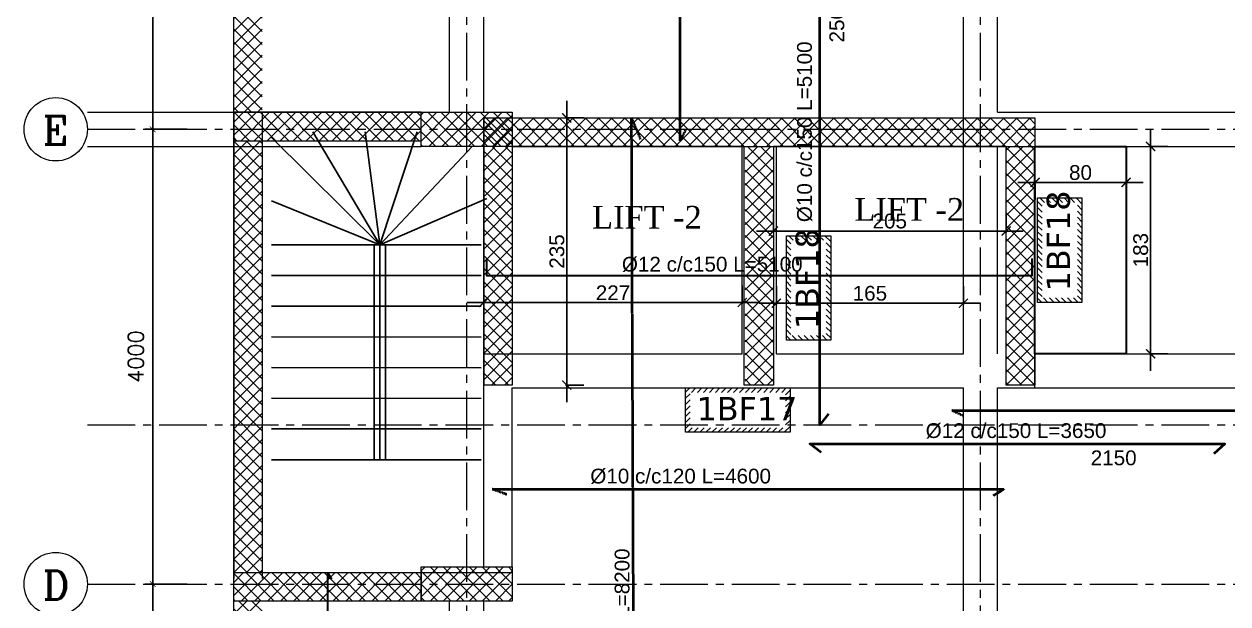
# Model space of a CAD drawing. Header units: inches. Extents: x -26151 to 62940, y -10194 to 246332.
# Drawn here: x -25551 to -24492, y 118184 to 118694 of the extents above; entities that cross this region are included whole.
import ezdxf

# ---------------------------------------------------------------- set-up
doc = ezdxf.new("R2010")
doc.units = ezdxf.units.IN
doc.header["$LTSCALE"] = 0.7
doc.header["$MEASUREMENT"] = 0
for name, pattern in [('ACAD_ISO10W100', [18, 12, -3, 0, -3]), ('CENTER2', [1.125, 0.75, -0.125, 0.125, -0.125]), ('DASHED2', [0.375, 0.25, -0.125])]:
    doc.linetypes.add(name, pattern=pattern)
doc.layers.get('0').update_dxf_attribs({"lineweight": 13})
doc.layers.get('Defpoints').update_dxf_attribs({"lineweight": 5})
for name, color, linetype, lineweight in [('axis', 254, 'ACAD_ISO10W100', 9), ('BEAM', 5, 'Continuous', 0), ('COLUMN', 4, 'Continuous', 20), ('dim', 1, 'Continuous', 25), ('hach', 9, 'Continuous', 9), ('hach 1', 254, 'Continuous', 9), ('hatch', 9, 'Continuous', 9), ('TEXT', 3, 'Continuous', 25), ('top renforcment', 7, 'Continuous', 40)]:
    doc.layers.add(name, color=color, linetype=linetype, lineweight=lineweight)
doc.layers.add('FURNITURE', color=4, linetype='Continuous')
doc.styles.add('100', font='romans.shx', dxfattribs={"height": 13.5})
doc.styles.add('GENERATED_STYLE_4', font='verdanai.ttf')
doc.styles.add('QW', font='times.ttf', dxfattribs={"height": 15})
doc.styles.add('romanc', font='verdana.ttf', dxfattribs={"height": 250})
doc.styles.get("Standard").update_dxf_attribs({"font": 'arial.ttf', "height": 13})
doc.dimstyles.new('abr100', dxfattribs={"dimtxt": 15, "dimasz": 5, "dimexe": 7, "dimexo": 7, "dimgap": 8, "dimtad": 1, "dimdec": 0, "dimlfac": 10, "dimzin": 4, "dimdsep": 46, "dimtxsty": '100', "dimblk": 'ARCHTICK', "dimcen": 0.09, "dimdle": 7, "dimclrd": 1, "dimclre": 8, "dimclrt": 2, "dimadec": 0, "dimazin": 1, "dimtfac": 1, "dimtdec": 0, "dimtix": 1, "dimtofl": 0, "dimtmove": 0, "dimatfit": 3, "dimldrblk": 'ARCHTICK', "dimfxl": 0, "dimtolj": 1, "dimtzin": 0, "dimlwd": -1, "dimlwe": -1, "dimarcsym": 0})
doc.dimstyles.get("Standard").update_dxf_attribs({"dimtxt": 13, "dimasz": 5, "dimexe": 0.18, "dimexo": 0.0625, "dimgap": 6, "dimtad": 1, "dimdec": 0, "dimlfac": 10, "dimzin": 0, "dimdsep": 46, "dimtxsty": 'Standard', "dimblk": 'ARCHTICK', "dimcen": 0.09, "dimse1": 1, "dimse2": 1, "dimclrd": 1, "dimclre": 7, "dimclrt": 3, "dimadec": 0, "dimazin": 0, "dimtfac": 1, "dimtdec": 0, "dimtix": 1, "dimtofl": 0, "dimtmove": 0, "dimatfit": 3, "dimldrblk": 'ARCHTICK', "dimfxl": 0, "dimtolj": 1, "dimtzin": 0, "dimarcsym": 0})
doc.dimstyles.new('STANDARD$0', dxfattribs={"dimscale": 0, "dimtxt": 50, "dimasz": 8, "dimexe": 15, "dimexo": 0.0625, "dimgap": 2, "dimtad": 1, "dimdec": 0, "dimzin": 0, "dimdsep": 46, "dimtxsty": 'Standard', "dimblk1": 'ARCHTICK', "dimblk2": 'ARCHTICK', "dimsah": 1, "dimcen": 0.09, "dimdle": 15, "dimclrd": 3, "dimclre": 3, "dimclrt": 3, "dimazin": 0, "dimtfac": 1, "dimtdec": 0, "dimtofl": 0, "dimtmove": 1, "dimatfit": 3, "dimldrblk": 'ARCHTICK', "dimfxl": 0, "dimtolj": 1, "dimtzin": 0, "dimarcsym": 0})

# ---------------------------------------------------------------- blocks, each defined once
blk = doc.blocks.new('_ArchTick')
at = {"color": 0, "linetype": 'ByBlock', "lineweight": 0, "const_width": 0.15}
blk.add_lwpolyline([(-0.5, -0.5), (0.5, 0.5)], dxfattribs=at)
blk = doc.blocks.new('*D1468')
at = {"layer": 'Defpoints', "color": 0, "lineweight": 30, "transparency": 16777216}
for p in [(-25437.7, 118201.1), (-25400.5, 118201.1), (-25420.4, 117826.1)]:
    blk.add_point(p, dxfattribs=at)
at = {"layer": 'dim', "color": 1, "transparency": 16777216}
blk.add_line((-25437.7, 117819.1), (-25437.7, 118208.1), dxfattribs=at)
at = {"layer": 'dim', "color": 8, "transparency": 16777216}
for p, q in [((-25407.5, 118201.1), (-25444.7, 118201.1)), ((-25427.4, 117826.1), (-25444.7, 117826.1))]:
    blk.add_line(p, q, dxfattribs=at)
at = {"layer": 'dim', "color": 1, "transparency": 16777216, "xscale": 5, "yscale": 5, "zscale": 5}
for p, rotation in [((-25437.7, 118201.1), 90), ((-25437.7, 117826.1), 270)]:
    blk.add_blockref('_ArchTick', p, dxfattribs=dict(at, rotation=rotation))
at = {"layer": 'dim', "color": 2, "lineweight": 30, "transparency": 16777216, "insert": (-25452.5, 118013.6), "char_height": 13.5, "attachment_point": 5, "rotation": 90, "style": '100'}
blk.add_mtext('\\A1;3750', dxfattribs=at)
blk = doc.blocks.new('*D1469')
at = {"layer": 'Defpoints', "color": 0, "lineweight": 30, "transparency": 16777216}
for p in [(-25437.7, 118601.1), (-25400.5, 118601.1), (-25400.5, 118201.1)]:
    blk.add_point(p, dxfattribs=at)
at = {"layer": 'dim', "color": 1, "transparency": 16777216}
blk.add_line((-25437.7, 118194.1), (-25437.7, 118608.1), dxfattribs=at)
at = {"layer": 'dim', "color": 8, "transparency": 16777216}
for p, q in [((-25407.5, 118601.1), (-25444.7, 118601.1)), ((-25407.5, 118201.1), (-25444.7, 118201.1))]:
    blk.add_line(p, q, dxfattribs=at)
at = {"layer": 'dim', "color": 1, "transparency": 16777216, "xscale": 5, "yscale": 5, "zscale": 5}
for p, rotation in [((-25437.7, 118601.1), 90), ((-25437.7, 118201.1), 270)]:
    blk.add_blockref('_ArchTick', p, dxfattribs=dict(at, rotation=rotation))
at = {"layer": 'dim', "color": 2, "lineweight": 30, "transparency": 16777216, "insert": (-25452.5, 118401.1), "char_height": 13.5, "attachment_point": 5, "rotation": 90, "style": '100'}
blk.add_mtext('\\A1;4000', dxfattribs=at)
blk = doc.blocks.new('*D1470')
at = {"layer": 'Defpoints', "color": 0, "lineweight": 30, "transparency": 16777216}
for p in [(-25437.7, 118976.1), (-25395.5, 118976.1), (-25400.5, 118601.1)]:
    blk.add_point(p, dxfattribs=at)
at = {"layer": 'dim', "color": 1, "transparency": 16777216}
blk.add_line((-25437.7, 118594.1), (-25437.7, 118983.1), dxfattribs=at)
at = {"layer": 'dim', "color": 8, "transparency": 16777216}
for p, q in [((-25402.5, 118976.1), (-25444.7, 118976.1)), ((-25407.5, 118601.1), (-25444.7, 118601.1))]:
    blk.add_line(p, q, dxfattribs=at)
at = {"layer": 'dim', "color": 1, "transparency": 16777216, "xscale": 5, "yscale": 5, "zscale": 5}
for p, rotation in [((-25437.7, 118976.1), 90), ((-25437.7, 118601.1), 270)]:
    blk.add_blockref('_ArchTick', p, dxfattribs=dict(at, rotation=rotation))
at = {"layer": 'dim', "color": 2, "lineweight": 30, "transparency": 16777216, "insert": (-25452.5, 118788.6), "char_height": 13.5, "attachment_point": 5, "rotation": 90, "style": '100'}
blk.add_mtext('\\A1;3750', dxfattribs=at)
blk = doc.blocks.new('*D1486')
at = {"layer": 'Defpoints', "color": 0, "transparency": 16777216}
for p in [(-24709.4, 118299.3, -26473), (-24494.4, 118299.3, -40395.4), (-24494.4, 118299.3)]:
    blk.add_point(p, dxfattribs=at)
at = {"layer": 'TEXT', "color": 3, "transparency": 16777216, "insert": (-24592.2, 118312), "char_height": 13, "attachment_point": 5}
blk.add_mtext('\\A1;2150', dxfattribs=at)
blk = doc.blocks.new('*D1487')
at = {"layer": 'Defpoints', "color": 0, "transparency": 16777216}
for p in [(-24859.4, 118324.5), (-24494.4, 118324.5), (-24494.4, 118322.8)]:
    blk.add_point(p, dxfattribs=at)
at = {"layer": 'TEXT', "color": 3, "transparency": 16777216, "insert": (-24678.1, 118335.8), "char_height": 13, "attachment_point": 5}
blk.add_mtext('\\A1;%%C12 c/c150 L=3650', dxfattribs=at)
blk = doc.blocks.new('*D1517')
at = {"layer": 'Defpoints', "color": 0, "transparency": 16777216}
for p in [(-25353.5, 118284.5), (-24688.4, 118284.5, -19467.6), (-24688.4, 118282.8)]:
    blk.add_point(p, dxfattribs=at)
at = {"layer": 'TEXT', "color": 3, "transparency": 16777216, "insert": (-24973.2, 118295.8), "char_height": 13, "attachment_point": 5}
blk.add_mtext('\\A1;%%C10 c/c120 L=4600', dxfattribs=at)
blk = doc.blocks.new('*D1558')
at = {"layer": 'Defpoints', "color": 0, "transparency": 16777216}
for p in [(-24988.1, 118381.1, -59863), (-24988.1, 118381.1), (-24988.1, 117801.1, -59863)]:
    blk.add_point(p, dxfattribs=at)
at = {"layer": 'TEXT', "color": 3, "transparency": 16777216, "insert": (-25000.7, 118134.9), "char_height": 13, "attachment_point": 5, "rotation": 90}
blk.add_mtext('\\A1;5800', dxfattribs=at)
blk = doc.blocks.new('*D1559')
at = {"layer": 'Defpoints', "color": 0, "transparency": 16777216}
for p in [(-25013.2, 118381.1, -19467.6), (-25011.5, 118381.1), (-25013.2, 117801, -40395.4)]:
    blk.add_point(p, dxfattribs=at)
at = {"layer": 'TEXT', "color": 3, "transparency": 16777216, "insert": (-25024.5, 118152.9), "char_height": 13, "attachment_point": 5, "rotation": 90}
blk.add_mtext('\\A1;%%C10 c/c130 L=8200', dxfattribs=at)
blk = doc.blocks.new('*D1564')
at = {"layer": 'Defpoints', "color": 0, "transparency": 16777216}
for p in [(-24948.5, 119376.1, -59863), (-24948.5, 119376.1), (-24948.5, 118591.1, -59863)]:
    blk.add_point(p, dxfattribs=at)
at = {"layer": 'TEXT', "color": 3, "transparency": 16777216, "insert": (-24961.1, 118970), "char_height": 13, "attachment_point": 5, "rotation": 90}
blk.add_mtext('\\A1;7850', dxfattribs=at)
blk = doc.blocks.new('*D1565')
at = {"layer": 'Defpoints', "color": 0, "transparency": 16777216}
for p in [(-24973.6, 119376.1, -19467.6), (-24971.9, 119376.1), (-24973.6, 118591, -40395.4)]:
    blk.add_point(p, dxfattribs=at)
at = {"layer": 'TEXT', "color": 3, "transparency": 16777216, "insert": (-24984.9, 118966.6), "char_height": 13, "attachment_point": 5, "rotation": 90}
blk.add_mtext('\\A1;%%C10 c/c130 L=7850', dxfattribs=at)
blk = doc.blocks.new('*D1598')
at = {"layer": 'Defpoints', "color": 0, "linetype": 'ByBlock', "transparency": 16777216}
for p in [(-24661.4, 118586.1), (-24581.3, 118586.1), (-24581.3, 118554.4)]:
    blk.add_point(p, dxfattribs=at)
at = {"layer": 'hach', "color": 3, "lineweight": -2, "transparency": 16777216}
for p, q in [((-24676.4, 118554.4), (-24566.3, 118554.4)), ((-24661.4, 118555.7), (-24661.4, 118539.4)), ((-24581.3, 118555.7), (-24581.3, 118539.4))]:
    blk.add_line(p, q, dxfattribs=at)
at = {"layer": 'hach', "color": 3, "linetype": 'ByBlock', "lineweight": -2, "transparency": 16777216, "xscale": 8, "yscale": 8, "zscale": 8, "rotation": 180}
blk.add_blockref('_ArchTick', (-24661.4, 118554.4), dxfattribs=at)
at = {"layer": 'hach', "color": 3, "linetype": 'ByBlock', "lineweight": -2, "transparency": 16777216, "xscale": 8, "yscale": 8, "zscale": 8}
blk.add_blockref('_ArchTick', (-24581.3, 118554.4), dxfattribs=at)
at = {"layer": 'hach', "color": 3, "linetype": 'ByBlock', "transparency": 16777216, "insert": (-24621.4, 118563), "char_height": 13, "attachment_point": 5}
blk.add_mtext('\\A1;80', dxfattribs=at)
blk = doc.blocks.new('*D1599')
at = {"layer": 'Defpoints', "color": 0, "linetype": 'ByBlock', "transparency": 16777216}
for p in [(-24581.3, 118586.1), (-24581.3, 118403.6), (-24559.7, 118403.6)]:
    blk.add_point(p, dxfattribs=at)
at = {"layer": 'hach', "color": 3, "lineweight": -2, "transparency": 16777216}
for p, q in [((-24559.7, 118601.1), (-24559.7, 118388.6)), ((-24561, 118586.1), (-24544.7, 118586.1)), ((-24561, 118403.6), (-24544.7, 118403.6))]:
    blk.add_line(p, q, dxfattribs=at)
at = {"layer": 'hach', "color": 3, "linetype": 'ByBlock', "lineweight": -2, "transparency": 16777216, "xscale": 8, "yscale": 8, "zscale": 8}
for p, rotation in [((-24559.7, 118586.1), 90), ((-24559.7, 118403.6), 270)]:
    blk.add_blockref('_ArchTick', p, dxfattribs=dict(at, rotation=rotation))
at = {"layer": 'hach', "color": 3, "linetype": 'ByBlock', "transparency": 16777216, "insert": (-24568.4, 118494.8), "char_height": 13, "attachment_point": 5, "rotation": 90}
blk.add_mtext('\\A1;183', dxfattribs=at)
blk = doc.blocks.new('*D1622')
at = {"layer": 'Defpoints', "color": 0, "linetype": 'ByBlock', "transparency": 16777216}
for p in [(-25146.4, 118448.8), (-25146.4, 118403.6), (-24919, 118403.6)]:
    blk.add_point(p, dxfattribs=at)
at = {"layer": 'hach', "color": 3, "lineweight": -2, "transparency": 16777216}
for p, q in [((-25146.4, 118447.5), (-25146.4, 118463.8)), ((-24919, 118447.5), (-24919, 118463.8)), ((-24904, 118448.8), (-25161.4, 118448.8))]:
    blk.add_line(p, q, dxfattribs=at)
at = {"layer": 'hach', "color": 3, "linetype": 'ByBlock', "lineweight": -2, "transparency": 16777216, "xscale": 8, "yscale": 8, "zscale": 8, "rotation": 180}
blk.add_blockref('_ArchTick', (-25146.4, 118448.8), dxfattribs=at)
at = {"layer": 'hach', "color": 3, "linetype": 'ByBlock', "lineweight": -2, "transparency": 16777216, "xscale": 8, "yscale": 8, "zscale": 8}
blk.add_blockref('_ArchTick', (-24919, 118448.8), dxfattribs=at)
at = {"layer": 'hach', "color": 3, "linetype": 'ByBlock', "transparency": 16777216, "insert": (-25032.7, 118457.3), "char_height": 13, "attachment_point": 5}
blk.add_mtext('\\A1;227', dxfattribs=at)
blk = doc.blocks.new('*D1600')
at = {"layer": 'Defpoints', "color": 0, "linetype": 'ByBlock', "transparency": 16777216}
for p in [(-25121.4, 118611.1), (-25121.4, 118376.1), (-25073.4, 118376.1)]:
    blk.add_point(p, dxfattribs=at)
at = {"layer": 'hach', "color": 3, "lineweight": -2, "transparency": 16777216}
for p, q in [((-25073.4, 118626.1), (-25073.4, 118361.1)), ((-25074.6, 118611.1), (-25058.4, 118611.1)), ((-25074.6, 118376.1), (-25058.4, 118376.1))]:
    blk.add_line(p, q, dxfattribs=at)
at = {"layer": 'hach', "color": 3, "linetype": 'ByBlock', "lineweight": -2, "transparency": 16777216, "xscale": 8, "yscale": 8, "zscale": 8}
for p, rotation in [((-25073.4, 118611.1), 90), ((-25073.4, 118376.1), 270)]:
    blk.add_blockref('_ArchTick', p, dxfattribs=dict(at, rotation=rotation))
at = {"layer": 'hach', "color": 3, "linetype": 'ByBlock', "transparency": 16777216, "insert": (-25082, 118493.6), "char_height": 13, "attachment_point": 5, "rotation": 90}
blk.add_mtext('\\A1;235', dxfattribs=at)
blk = doc.blocks.new('*D1623')
at = {"layer": 'Defpoints', "color": 0, "linetype": 'ByBlock', "transparency": 16777216}
for p in [(-24724.4, 118448.1), (-24889, 118403.6), (-24724.4, 118403.6)]:
    blk.add_point(p, dxfattribs=at)
at = {"layer": 'hach', "color": 3, "lineweight": -2, "transparency": 16777216}
for p, q in [((-24889, 118446.9), (-24889, 118463.1)), ((-24724.4, 118446.9), (-24724.4, 118463.1)), ((-24904, 118448.1), (-24709.4, 118448.1))]:
    blk.add_line(p, q, dxfattribs=at)
at = {"layer": 'hach', "color": 3, "linetype": 'ByBlock', "lineweight": -2, "transparency": 16777216, "xscale": 8, "yscale": 8, "zscale": 8, "rotation": 180}
blk.add_blockref('_ArchTick', (-24889, 118448.1), dxfattribs=at)
at = {"layer": 'hach', "color": 3, "linetype": 'ByBlock', "lineweight": -2, "transparency": 16777216, "xscale": 8, "yscale": 8, "zscale": 8}
blk.add_blockref('_ArchTick', (-24724.4, 118448.1), dxfattribs=at)
at = {"layer": 'hach', "color": 3, "linetype": 'ByBlock', "transparency": 16777216, "insert": (-24806.7, 118456.8), "char_height": 13, "attachment_point": 5}
blk.add_mtext('\\A1;165', dxfattribs=at)
blk = doc.blocks.new('*D1602')
at = {"layer": 'Defpoints', "color": 0, "transparency": 16777216}
for p in [(-24852.4, 118866, 13922.4), (-24851, 118866), (-24852.4, 118356, -14106)]:
    blk.add_point(p, dxfattribs=at)
at = {"layer": 'TEXT', "color": 3, "transparency": 16777216, "insert": (-24864, 118598.9), "char_height": 13, "attachment_point": 5, "rotation": 90}
blk.add_mtext('\\A1;%%C10 c/c150 L=5100', dxfattribs=at)
blk = doc.blocks.new('*D1603')
at = {"layer": 'Defpoints', "color": 0, "transparency": 16777216}
for p in [(-24823.1, 118851.1, -26473), (-24823.1, 118851.1), (-24823.1, 118601.1, -26473)]:
    blk.add_point(p, dxfattribs=at)
at = {"layer": 'TEXT', "color": 3, "transparency": 16777216, "insert": (-24835.7, 118697.7), "char_height": 13, "attachment_point": 5, "rotation": 90}
blk.add_mtext('\\A1;2500', dxfattribs=at)
blk = doc.blocks.new('*D1624')
at = {"layer": 'Defpoints', "color": 0, "linetype": 'ByBlock', "transparency": 16777216}
for p in [(-24686.8, 118511.6), (-24891.6, 118459.6), (-24686.8, 118459.6)]:
    blk.add_point(p, dxfattribs=at)
at = {"layer": 'hach', "color": 3, "lineweight": -2, "transparency": 16777216}
for p, q in [((-24891.6, 118510.4), (-24891.6, 118526.6)), ((-24686.8, 118510.4), (-24686.8, 118526.6)), ((-24906.6, 118511.6), (-24671.8, 118511.6))]:
    blk.add_line(p, q, dxfattribs=at)
at = {"layer": 'hach', "color": 3, "linetype": 'ByBlock', "lineweight": -2, "transparency": 16777216, "xscale": 8, "yscale": 8, "zscale": 8, "rotation": 180}
blk.add_blockref('_ArchTick', (-24891.6, 118511.6), dxfattribs=at)
at = {"layer": 'hach', "color": 3, "linetype": 'ByBlock', "lineweight": -2, "transparency": 16777216, "xscale": 8, "yscale": 8, "zscale": 8}
blk.add_blockref('_ArchTick', (-24686.8, 118511.6), dxfattribs=at)
at = {"layer": 'hach', "color": 3, "linetype": 'ByBlock', "transparency": 16777216, "insert": (-24789.2, 118520.3), "char_height": 13, "attachment_point": 5}
blk.add_mtext('\\A1;205', dxfattribs=at)
blk = doc.blocks.new('*D1604')
at = {"layer": 'Defpoints', "color": 0, "transparency": 16777216}
for p in [(-25285.3, 118235.7, -19467.6), (-25283.6, 118235.7), (-25285.3, 117655.7, -40395.4)]:
    blk.add_point(p, dxfattribs=at)
at = {"layer": 'TEXT', "color": 3, "transparency": 16777216, "insert": (-25296.6, 118007.5), "char_height": 13, "attachment_point": 5, "rotation": 90}
blk.add_mtext('\\A1;%%C10 c/c130 L=4050', dxfattribs=at)
blk = doc.blocks.new('*D1616')
at = {"layer": 'Defpoints', "color": 0, "transparency": 16777216}
for p in [(-24794.8, 118354.3), (-24119.7, 118354.3, -19467.6), (-24119.7, 118352.6)]:
    blk.add_point(p, dxfattribs=at)
at = {"layer": 'TEXT', "color": 3, "transparency": 16777216, "insert": (-24404.5, 118365.6), "char_height": 13, "attachment_point": 5}
blk.add_mtext('\\A1;%%C10 c/c120 L=6800', dxfattribs=at)
blk = doc.blocks.new('*D1694')
at = {"layer": 'Defpoints', "color": 0, "lineweight": 30, "transparency": 16777216}
for p in [(-25126.8, 118470.9), (-24761.8, 118470.9), (-24761.8, 118469.2)]:
    blk.add_point(p, dxfattribs=at)
at = {"layer": 'TEXT', "color": 3, "transparency": 16777216, "insert": (-24945.4, 118482.2), "char_height": 13, "attachment_point": 5}
blk.add_mtext('\\A1;%%C12 c/c150 L=5100', dxfattribs=at)

msp = doc.modelspace()

# ---------------------------------------------------------------- hatches: boundary and pattern name
at = {"layer": 'hach 1', "linetype": 'ByBlock'}
h = msp.add_hatch(dxfattribs=at)
h.set_pattern_fill('ANSI31', color=1, scale=30, angle=90, style=0)
h.set_pattern_definition([(135, (95019.0306, 130906.1876), (-2.65165043, -2.65165043), [])])
h.paths.add_polyline_path([(-24659.14, 118540.74), (-24659.14, 118448.79), (-24620.14, 118448.79), (-24620.14, 118540.74)])
h.paths.add_polyline_path([(-24655.14, 118536.74), (-24624.14, 118536.74), (-24624.14, 118452.79), (-24655.14, 118452.79)], flags=16)
h = msp.add_hatch(dxfattribs=at)
h.set_pattern_fill('ANSI31', color=1, scale=30, angle=90, style=0)
h.set_pattern_definition([(135, (94798.0415, 130872.9848), (-2.65165043, -2.65165043), [])])
h.paths.add_polyline_path([(-24880.13, 118507.53), (-24880.13, 118415.59), (-24841.13, 118415.59), (-24841.13, 118507.53)])
h.paths.add_polyline_path([(-24876.13, 118503.53), (-24845.13, 118503.53), (-24845.13, 118419.59), (-24876.13, 118419.59)], flags=16)
h = msp.add_hatch(dxfattribs=at)
h.set_pattern_fill('ANSI31', color=1, scale=30, style=0)
h.set_pattern_definition([(45, (-12511.515, -1304.5846), (-2.65165043, 2.65165043), [])])
h.paths.add_polyline_path([(-24876.97, 118373.58), (-24968.91, 118373.58), (-24968.91, 118334.58), (-24876.97, 118334.58)])
h.paths.add_polyline_path([(-24880.97, 118369.58), (-24880.97, 118338.58), (-24964.91, 118338.58), (-24964.91, 118369.58)], flags=16)
at = {"layer": 'hatch', "ltscale": 0.5}
h = msp.add_hatch(dxfattribs=at)
h.set_pattern_fill('NET', color=1, scale=65, angle=45, style=0)
h.set_pattern_definition([(45, (-489207.561, -142772.044), (-5.7452426, 5.7452426), []), (135, (-489207.561, -142772.044), (-5.7452426, -5.7452426), [])])
h.paths.add_polyline_path([(-25366.44, 118976.08), (-25341.44, 118976.08), (-25341.44, 118616.08), (-25366.44, 118616.08)])
h = msp.add_hatch(dxfattribs=at)
h.set_pattern_fill('NET', color=1, scale=65, angle=45, style=0)
h.set_pattern_definition([(45, (-488968.579, -142612.715), (-5.7452426, 5.7452426), []), (135, (-488968.579, -142612.715), (-5.7452426, -5.7452426), [])])
h.paths.add_polyline_path([(-25366.44, 118616.08), (-25201.44, 118616.08), (-25201.44, 118591.08), (-25366.44, 118591.27)])
h = msp.add_hatch(dxfattribs=at)
h.set_pattern_fill('NET', color=1, scale=65, angle=45, style=0)
h.set_pattern_definition([(45, (-488361.631, -142612.6286), (-5.7452426, 5.7452426), []), (135, (-488361.631, -142612.6286), (-5.7452426, -5.7452426), [])])
h.paths.add_polyline_path([(-25201.44, 118616.08), (-25121.44, 118616.08), (-25121.44, 118586.08), (-25201.44, 118586.08)])
h = msp.add_hatch(dxfattribs=at)
h.set_pattern_fill('NET', color=1, scale=65, angle=45, style=0)
h.set_pattern_definition([(45, (-488364.631, -142614.017), (-5.7452426, 5.7452426), []), (135, (-488364.631, -142614.017), (-5.7452426, -5.7452426), [])])
h.paths.add_polyline_path([(-25146.44, 118611.08), (-24661.44, 118611.08), (-24661.44, 118586.08), (-25146.44, 118586.08)])
h = msp.add_hatch(dxfattribs=at)
h.set_pattern_fill('NET', color=1, scale=65, angle=45, style=0)
h.set_pattern_definition([(45, (-489283.298, -142772.044), (-5.7452426, 5.7452426), []), (135, (-489283.298, -142772.044), (-5.7452426, -5.7452426), [])])
h.paths.add_polyline_path([(-25366.44, 118591.08), (-25341.44, 118591.08), (-25341.44, 118211.08), (-25366.44, 118211.08)])
h = msp.add_hatch(dxfattribs=at)
h.set_pattern_fill('NET', color=1, scale=65, angle=45, style=0)
h.set_pattern_definition([(45, (-488761.631, -142772.044), (-5.7452426, 5.7452426), []), (135, (-488761.631, -142772.044), (-5.7452426, -5.7452426), [])])
h.paths.add_polyline_path([(-25146.44, 118586.08), (-25121.44, 118586.08), (-25121.44, 118376.08), (-25146.44, 118376.08)])
h = msp.add_hatch(dxfattribs=at)
h.set_pattern_fill('NET', color=1, scale=65, angle=45, style=0)
h.set_pattern_definition([(45, (-488545.2154, -142763.869), (-5.7452426, 5.7452426), []), (135, (-488545.2154, -142763.869), (-5.7452426, -5.7452426), [])])
h.paths.add_polyline_path([(-24916.44, 118586.08), (-24891.44, 118586.08), (-24891.41, 118376.08), (-24916.44, 118376.08)])
h = msp.add_hatch(dxfattribs=at)
h.set_pattern_fill('NET', color=1, scale=65, angle=45, style=0)
h.set_pattern_definition([(45, (-488326.631, -142755.694), (-5.7452426, 5.7452426), []), (135, (-488326.631, -142755.694), (-5.7452426, -5.7452426), [])])
h.paths.add_polyline_path([(-24686.44, 118586.08), (-24661.44, 118586.08), (-24661.44, 118376.08), (-24686.44, 118376.08)])
h = msp.add_hatch(dxfattribs=at)
h.set_pattern_fill('NET', color=1, scale=65, angle=45, style=0)
h.set_pattern_definition([(45, (-421945.131, -128534.149), (-5.7452426, 5.7452426), []), (135, (-421945.131, -128534.149), (-5.7452426, -5.7452426), [])])
h.paths.add_polyline_path([(-25201.44, 118216.08), (-25121.44, 118216.08), (-25121.44, 118186.08), (-25201.44, 118186.08)])
h = msp.add_hatch(dxfattribs=at)
h.set_pattern_fill('NET', color=1, scale=65, angle=45, style=0)
h.set_pattern_definition([(45, (-421945.131, -128528.903), (-5.7452426, 5.7452426), []), (135, (-421945.131, -128528.903), (-5.7452426, -5.7452426), [])])
edge = h.paths.add_edge_path()
edge.add_line((-25201.44, 118186.08), (-25366.44, 118186.08))
edge.add_line((-25366.44, 118186.08), (-25366.44, 118211.08))
edge.add_line((-25366.44, 118211.08), (-25201.44, 118211.08))
h = msp.add_hatch(dxfattribs=at)
h.set_pattern_fill('NET', color=1, scale=65, angle=45, style=0)
h.set_pattern_definition([(45, (-489372.932, -142772.044), (-5.7452426, 5.7452426), []), (135, (-489372.932, -142772.044), (-5.7452426, -5.7452426), [])])
h.paths.add_polyline_path([(-25366.44, 118186.08), (-25341.1, 118186.08), (-25341.44, 116377.91), (-25366.44, 116376.08)])

# ---------------------------------------------------------------- linework, layer by layer
at = {"color": 1, "lineweight": 20}
for centre in [(-25523, 118601.08), (-25523, 118201.08)]:
    msp.add_ellipse(centre, major_axis=(-0.02, 27.86), ratio=1, start_param=4.7118466, end_param=10.9950319, dxfattribs=at)
at = {"layer": 'axis', "color": 1, "linetype": 'CENTER2', "ltscale": 80}
for p, q in [((-25366.44, 117926.24), (-25366.44, 119991.98)), ((-25161.44, 116376.08), (-25161.44, 119991.98)), ((-24709.44, 116376.08), (-24709.44, 119991.98)), ((-25495.14, 118601.08), (-22887.88, 118601.08)), ((-25495.14, 118341.08), (-22887.88, 118341.08)), ((-25495.14, 118201.08), (-22887.88, 118201.08))]:
    msp.add_line(p, q, dxfattribs=at)
at = {"layer": 'BEAM', "color": 1, "linetype": 'Continuous'}
for p, q in [((-24724.44, 118403.58), (-24724.44, 119331.08)), ((-24694.44, 118616.08), (-24694.44, 119331.08)), ((-25176.44, 118616.08), (-25176.44, 118956.08)), ((-25146.44, 118616.08), (-25146.44, 118956.08)), ((-25495.14, 118616.08), (-25201.44, 118616.08)), ((-24694.44, 118616.08), (-24109.44, 118616.08)), ((-25495.14, 118586.08), (-25201.44, 118586.08)), ((-25121.44, 118586.08), (-24109.44, 118586.08)), ((-24694.44, 118403.58), (-24694.44, 118586.08)), ((-25146.44, 118216.08), (-25146.44, 118581.08)), ((-25121.44, 118216.08), (-25121.44, 118373.58)), ((-24724.44, 117846.08), (-24724.44, 118373.58)), ((-24694.44, 117846.08), (-24694.44, 118373.58)), ((-25176.44, 117846.08), (-25176.44, 118186.08)), ((-25146.44, 117846.08), (-25146.44, 118186.08))]:
    msp.add_line(p, q, dxfattribs=at)
at = {"layer": 'COLUMN', "color": 1}
msp.add_line((-25366.44, 118206.08), (-25366.44, 118601.08), dxfattribs=at)
at = {"layer": 'COLUMN', "color": 3}
msp.add_lwpolyline([(-25201.44, 118616.08), (-25121.44, 118616.08), (-25121.44, 118586.08), (-25201.44, 118586.08)], close=True, dxfattribs=at)
at = {"layer": 'COLUMN', "color": 1}
msp.add_lwpolyline([(-25201.44, 118216.08), (-25121.44, 118216.08), (-25121.44, 118186.08), (-25201.44, 118186.08)], close=True, dxfattribs=at)
msp.add_lwpolyline([(-25201.44, 118216.08), (-25121.44, 118216.08), (-25121.44, 118186.08), (-25201.44, 118186.08)], close=True, dxfattribs=at)
at = {"layer": 'FURNITURE', "color": 1, "ltscale": 3}
for p, q in [((-25237.84, 118499.46), (-25296.76, 118598.82)), ((-25237.84, 118499.46), (-25250.84, 118598.82)), ((-25237.84, 118499.46), (-25204.91, 118598.82)), ((-25333.05, 118593.82), (-25237.84, 118499.46)), ((-25156.33, 118586.32), (-25237.84, 118499.46)), ((-25237.84, 118499.46), (-25333.05, 118538.19)), ((-25237.84, 118499.46), (-25143.62, 118540.29)), ((-25148.62, 118499.46), (-25333.05, 118499.46)), ((-25242.84, 118499.46), (-25242.84, 118310.46)), ((-25237.84, 118499.46), (-25237.84, 118310.46)), ((-25232.84, 118499.46), (-25232.84, 118310.46)), ((-25148.62, 118472.46), (-25333.05, 118472.46)), ((-25148.62, 118445.46), (-25333.05, 118445.46)), ((-25148.62, 118418.22), (-25333.05, 118418.46)), ((-25148.62, 118391.22), (-25333.05, 118391.46)), ((-25148.62, 118364.22), (-25333.05, 118364.46)), ((-25148.62, 118337.46), (-25333.05, 118337.46)), ((-25148.62, 118310.46), (-25333.05, 118310.46))]:
    msp.add_line(p, q, dxfattribs=at)
at = {"layer": 'hach', "color": 1, "linetype": 'ByBlock'}
for p, q in [((-25366.44, 118616.08), (-25366.44, 118206.08)), ((-25366.44, 118616.08), (-25201.44, 118616.08)), ((-25341.44, 118616.08), (-25341.44, 118206.08)), ((-25146.44, 118611.08), (-25146.44, 118376.08)), ((-25121.44, 118611.08), (-25121.44, 118401.08)), ((-24661.44, 118611.08), (-24661.44, 118376.08)), ((-25366.44, 118591.08), (-25201.44, 118591.08)), ((-24918.99, 118403.58), (-24918.99, 118586.08)), ((-24888.99, 118403.58), (-24888.99, 118586.08)), ((-24661.44, 118373.58), (-24661.44, 118586.08)), ((-24661.44, 118586.08), (-24661.44, 118403.58)), ((-25146.44, 118403.58), (-24918.99, 118403.58)), ((-24888.99, 118403.58), (-24724.44, 118403.58)), ((-24661.44, 118403.58), (-24084.44, 118403.58)), ((-25121.44, 118373.58), (-24724.44, 118373.58)), ((-24694.44, 118373.58), (-24084.44, 118373.58)), ((-24694.44, 118373.58), (-24661.44, 118373.58)), ((-25366.44, 118211.08), (-25121.44, 118211.08))]:
    msp.add_line(p, q, dxfattribs=at)
at = {"layer": 'hach', "color": 2, "linetype": 'ByBlock'}
for p, q in [((-25143.94, 118472.46), (-25143.94, 118487.46)), ((-24663.94, 118472.46), (-24663.94, 118487.46))]:
    msp.add_line(p, q, dxfattribs=at)
at = {"layer": 'hach', "color": 1, "linetype": 'ByBlock', "lineweight": 30}
for q in [(-25283.94, 117811.08), (-25280.24, 118205.74)]:
    msp.add_line((-25283.94, 118211.08), q, dxfattribs=at)
at = {"layer": 'hach', "color": 1, "linetype": 'ByBlock'}
for points in [[(-22768.08, 117014.98), (-23582.23, 116475.94), (-25366.44, 116376.18), (-25366.44, 119870.13), (-23267.88, 119870.04), (-22768.08, 117014.98)], [(-25366.44, 118616.08), (-25366.44, 118591.08), (-25201.44, 118591.08), (-25201.44, 118616.08), (-25366.44, 118616.08)], [(-25121.44, 118376.08), (-25146.44, 118376.08), (-25146.44, 118611.08), (-24661.44, 118611.08), (-24661.44, 118376.08), (-24686.79, 118376.08), (-24686.79, 118586.08), (-24891.6, 118586.08), (-24891.6, 118376.08), (-24917.23, 118376.08), (-24917.23, 118586.08), (-25121.44, 118586.08), (-25121.44, 118376.08)], [(-25366.44, 118211.08), (-25201.44, 118211.08), (-25201.44, 118186.08), (-25366.44, 118186.08), (-25366.44, 118211.08)]]:
    msp.add_lwpolyline(points, dxfattribs=at)
at = {"layer": 'hach', "color": 1, "linetype": 'ByBlock', "lineweight": 30}
msp.add_lwpolyline([(-24661.44, 118586.08), (-24581.33, 118586.08), (-24581.33, 118403.58), (-24661.44, 118403.58)], close=True, dxfattribs=at)
msp.add_lwpolyline([(-25143.94, 118487.46), (-25143.94, 118472.46), (-24663.94, 118472.46), (-24663.94, 118487.46)], dxfattribs=at)
at = {"layer": 'hach 1', "color": 1, "linetype": 'ByBlock'}
for points in [[(-24659.14, 118448.79), (-24659.14, 118540.74), (-24620.14, 118540.74), (-24620.14, 118448.79)], [(-24880.13, 118415.59), (-24880.13, 118507.53), (-24841.13, 118507.53), (-24841.13, 118415.59)], [(-24968.91, 118373.58), (-24876.97, 118373.58), (-24876.97, 118334.58), (-24968.91, 118334.58)]]:
    msp.add_lwpolyline(points, close=True, dxfattribs=at)
at = {"layer": 'top renforcment', "color": 1, "linetype": 'DASHED2', "ltscale": 2}
for points, elevation in [([(-24968.86, 118600.79), (-24973.66, 118591.05), (-24973.67, 119376.08), (-24967.85, 119366.34)], 34486.2), ([(-25008.45, 117810.79), (-25013.25, 117801.05), (-25016.36, 118611.08), (-25008.71, 118592.48)], 34486.2), ([(-24724.73, 118348.97), (-24734.47, 118353.77), (-24059.44, 118353.77), (-24069.18, 118347.95)], -5909.18), ([(-25126.03, 118279.74), (-25139.14, 118284.54), (-24688.44, 118284.54), (-24698.18, 118278.72)], -5909.18)]:
    msp.add_lwpolyline(points, dxfattribs=dict(at, elevation=elevation))
at = {"layer": 'top renforcment', "color": 1}
for points, elevation in [([(-24842.98, 118350.83), (-24850.85, 118341.08), (-24850.85, 118851.09), (-24841.97, 118841.35)], 1096.17), ([(-24849.69, 118316.65), (-24859.43, 118324.52), (-24494.43, 118324.52), (-24504.17, 118315.64)], -13009.85)]:
    msp.add_lwpolyline(points, dxfattribs=dict(at, elevation=elevation))

# ---------------------------------------------------------------- texts
at = {"layer": 'TEXT', "color": 1, "style": 'romanc'}
for p in [(-24630.7, 118458.51), (-24851.69, 118425.31)]:
    msp.add_text('1BF18', height=20.4, rotation=90, dxfattribs=at).set_placement(p)
at = {"layer": 'TEXT', "color": 1}
for s, height, style, p in [('LIFT -2', 20, 'QW', (-25051.11, 118513.73)), ('LIFT -2', 20, 'QW', (-24820.31, 118520.63)), ('1BF17', 20.4, 'romanc', (-24959.19, 118345.15))]:
    msp.add_text(s, height=height, dxfattribs=dict(at, style=style)).set_placement(p)
at = {"layer": 'TEXT', "color": 1, "char_height": 25, "attachment_point": 1, "style": 'GENERATED_STYLE_4'}
for s, insert in [('{\\Fromanc|c0;E}', (-25534.45, 118612.59)), ('{\\Fromanc|c0;D}', (-25534.45, 118212.59))]:
    msp.add_mtext(s, dxfattribs=dict(at, insert=insert))

# ---------------------------------------------------------------- dimensions: what is measured, and where the dimension line sits
at = {"layer": 'dim', "color": 1, "lineweight": 30}
for base, p1, p2, picture, middle in [((-25437.72, 118976.08), (-25400.51, 118601.08), (-25395.51, 118976.08), '*D1470', (-25452.47, 118788.58)), ((-25437.72, 118601.08), (-25400.51, 118201.08), (-25400.51, 118601.08), '*D1469', (-25452.47, 118401.08)), ((-25437.72, 118201.08), (-25420.43, 117826.08), (-25400.51, 118201.08), '*D1468', (-25452.47, 118013.58))]:
    dim = msp.add_linear_dim(base=base, p1=p1, p2=p2, angle=90, dimstyle='abr100', dxfattribs=at)
    dim.commit()
    dim.dimension.update_dxf_attribs({"geometry": picture, "text_midpoint": middle})
at = {"layer": 'hach', "color": 1, "linetype": 'ByBlock'}
for base, p1, p2, picture, middle in [((-25073.37, 118376.08), (-25121.44, 118611.08), (-25121.44, 118376.08), '*D1600', (-25082.01, 118493.58)), ((-24559.7179154, 118403.58302685), (-24581.32973505, 118586.08302685), (-24581.32973505, 118403.58302685), '*D1599', (-24568.35979808, 118494.83302685))]:
    dim = msp.add_linear_dim(base=base, p1=p1, p2=p2, angle=90, dimstyle='STANDARD$0', override={"dimscale": 1, "dimfxl": 1.25}, dxfattribs=at)
    dim.commit()
    dim.dimension.update_dxf_attribs({"geometry": picture, "text_midpoint": middle})
for base, p1, p2, picture, middle in [((-24581.33, 118554.4), (-24661.44, 118586.08), (-24581.33, 118586.08), '*D1598', (-24621.38, 118563.04)), ((-24686.79, 118511.64), (-24891.6, 118459.58), (-24686.79, 118459.58), '*D1624', (-24789.2, 118520.28)), ((-25146.44, 118448.79), (-24918.99, 118403.58), (-25146.44, 118403.58), '*D1622', (-25032.71, 118457.31)), ((-24724.44, 118448.12), (-24888.99, 118403.58), (-24724.44, 118403.58), '*D1623', (-24806.71, 118456.76))]:
    dim = msp.add_linear_dim(base=base, p1=p1, p2=p2, dimstyle='STANDARD$0', override={"dimscale": 1, "dimfxl": 1.25}, dxfattribs=at)
    dim.commit()
    dim.dimension.update_dxf_attribs({"geometry": picture, "text_midpoint": middle})
at = {"layer": 'TEXT', "color": 1}
for base, p1, p2, text, picture, middle in [((-24971.94, 119376.08, 47496.06), (-24973.63, 118591.05, 7100.68), (-24973.63, 119376.08, 28028.42), '%%C10 c/c130 L=<>', '*D1565', (-24971.94, 118966.65, 47496.06)), ((-24851.03, 118866.02, 14106.02), (-24852.42, 118356.01), (-24852.42, 118866.02, 28028.42), '%%C10 c/c150 L=<>', '*D1602', (-24851.03, 118598.93, 14106.02)), ((-25011.53, 118381.08, 47496.06), (-25013.23, 117801.05, 7100.68), (-25013.23, 118381.08, 28028.42), '%%C10 c/c130 L=8200', '*D1559', (-25011.53, 118152.86, 47496.06)), ((-25283.56, 118235.75), (-25285.25, 117655.72, -40395.38), (-25285.25, 118235.75, -19467.64), '%%C10 c/c130 L=4050', '*D1604', (-25283.56, 118007.53))]:
    dim = msp.add_linear_dim(base=base, p1=p1, p2=p2, angle=90, text=text, dimstyle='Standard', override={"dimsd1": 1, "dimsd2": 1, "dimfxl": 0.1, "dimfxlon": 1}, dxfattribs=at)
    dim.commit()
    dim.dimension.update_dxf_attribs({"geometry": picture, "text_midpoint": middle, "dimtype": 160})
for base, p1, p2, angle, picture, middle in [((-24948.47, 119376.08, 59863.02), (-24948.47, 118591.08), (-24948.47, 119376.08), 90, '*D1564', (-24948.47, 118969.97, 59863.02)), ((-24823.1, 118851.09, 26472.98), (-24823.1, 118601.09), (-24823.1, 118851.09), 90, '*D1603', (-24823.1, 118697.68, 26472.98)), ((-24988.06, 118381.08, 59863.02), (-24988.06, 117801.08), (-24988.06, 118381.08), 90, '*D1558', (-24988.06, 118134.9, 59863.02)), ((-24494.43, 118299.33, 12366.96), (-24709.43, 118299.33, -14106.02), (-24494.43, 118299.33, -28028.42), 360, '*D1486', (-24592.23, 118299.33, 12366.96))]:
    dim = msp.add_linear_dim(base=base, p1=p1, p2=p2, angle=angle, dimstyle='Standard', override={"dimsd1": 1, "dimsd2": 1, "dimfxl": 0.1, "dimfxlon": 1}, dxfattribs=at)
    dim.commit()
    dim.dimension.update_dxf_attribs({"geometry": picture, "text_midpoint": middle, "dimtype": 161})
for base, p1, p2, text, picture, middle in [((-24761.76, 118469.15), (-25126.76, 118470.85), (-24761.76, 118470.85), '%%C12 c/c150 L=5100', '*D1694', (-24945.38, 118469.15)), ((-24119.73, 118352.6, 7100.68), (-24794.76, 118354.3, 7100.68), (-24119.73, 118354.3, -12366.96), '%%C10 c/c120 L=6800', '*D1616', (-24404.46, 118352.6, 7100.68)), ((-24494.43, 118322.8), (-24859.43, 118324.49), (-24494.43, 118324.49), '%%C12 c/c150 L=<>', '*D1487', (-24678.05, 118322.8)), ((-24688.44, 118282.81, 7100.68), (-25353.47, 118284.51, 7100.68), (-24688.44, 118284.51, -12366.96), '%%C10 c/c120 L=4600', '*D1517', (-24973.17, 118282.81, 7100.68))]:
    dim = msp.add_linear_dim(base=base, p1=p1, p2=p2, text=text, dimstyle='Standard', override={"dimsd1": 1, "dimsd2": 1, "dimfxl": 0.1, "dimfxlon": 1}, dxfattribs=at)
    dim.commit()
    dim.dimension.update_dxf_attribs({"geometry": picture, "text_midpoint": middle, "dimtype": 160})

doc.saveas('drawing.dxf')
